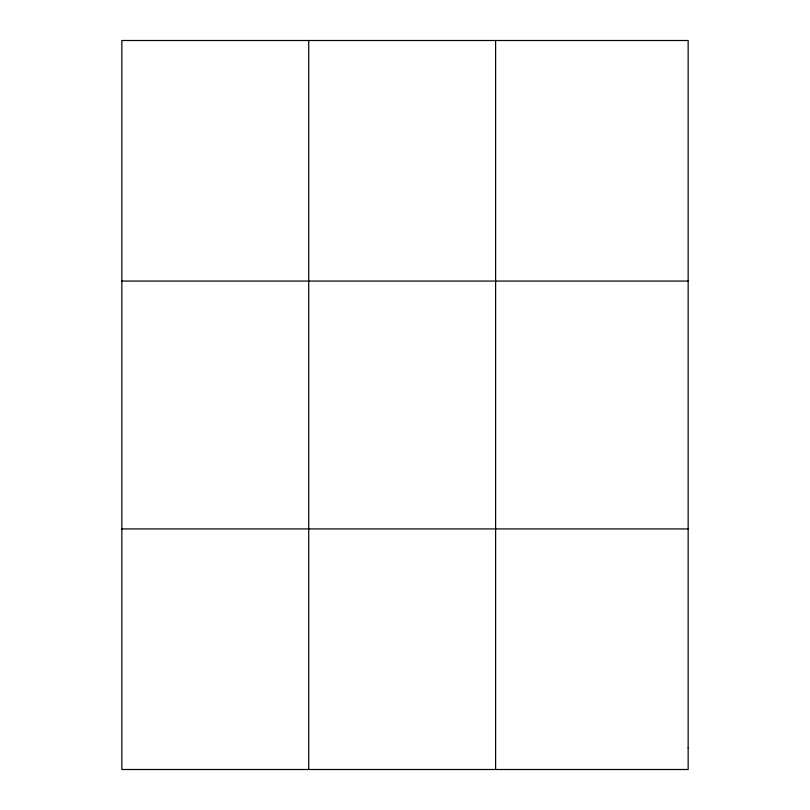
<?xml version="1.0" encoding="UTF-8"?>
<svg xmlns="http://www.w3.org/2000/svg" width="810" height="810" viewBox="0 0 810 810"><rect width="100%" height="100%" fill="white"/><g stroke="black" fill="none" stroke-linecap="round" stroke-linejoin="round"><path stroke-width="1.21" d="M308.731 40.5L308.731 769.5M495.609 40.5L495.609 769.5M121.844 281.07L688.156 281.07M121.844 528.93L688.156 528.93M688.156 747.63L688.156 769.5L121.844 769.5L121.844 40.5L688.156 40.5L688.156 747.63"/></g></svg>
